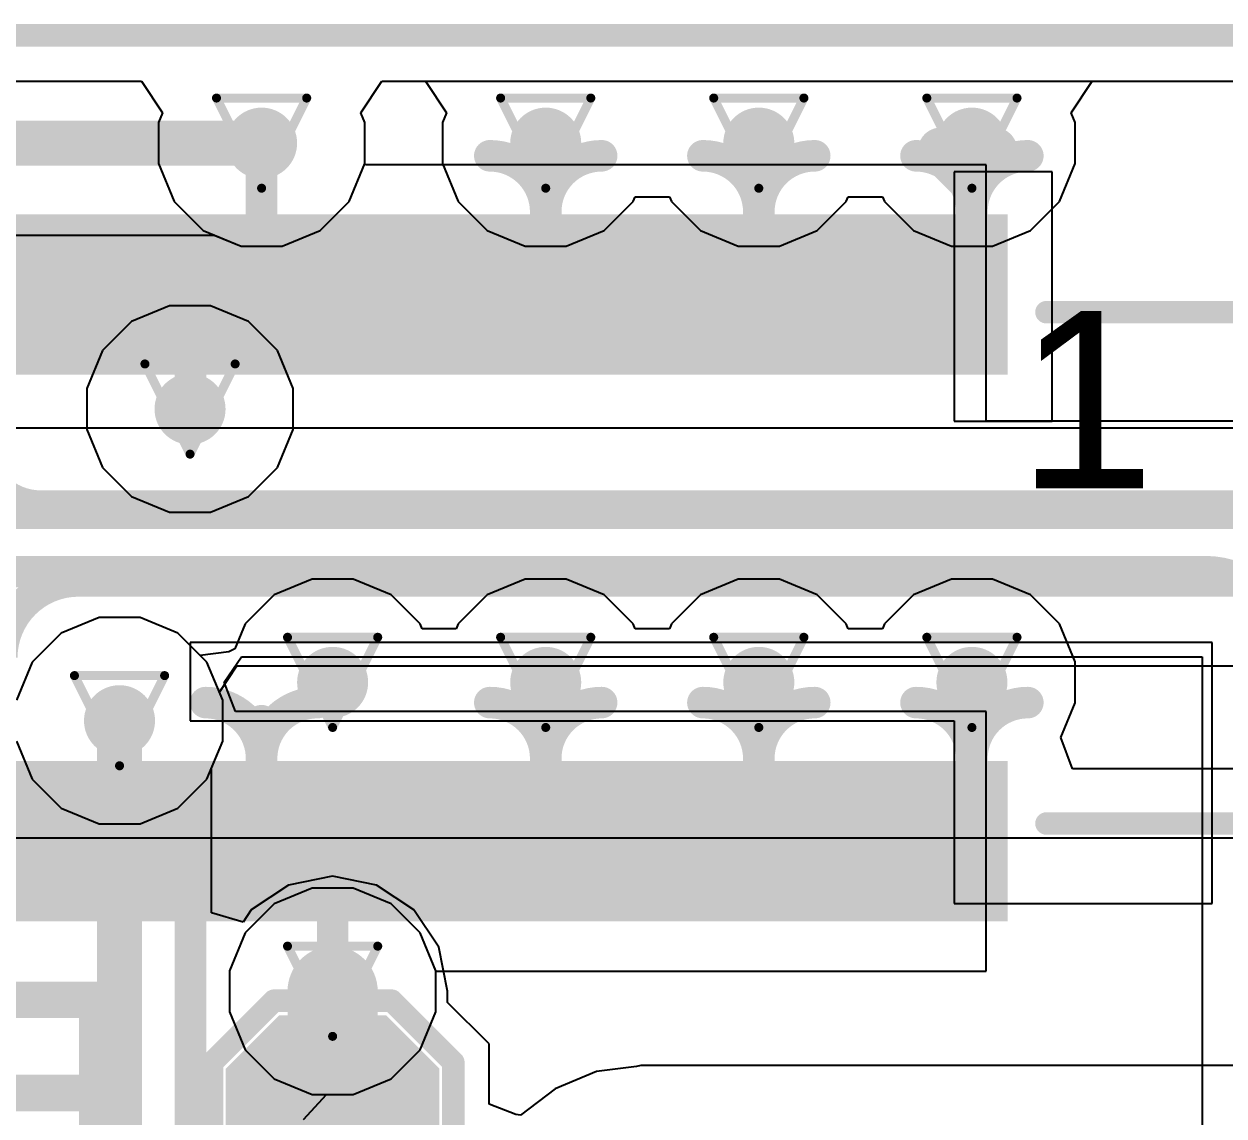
# Model space of a CAD drawing. Header units: inches. Extents: x -5 to 234, y -4 to 104.
# Drawn here: x 65.96 to 72.72, y 30.41 to 36.56 of the extents above; entities that cross this region are included whole.
import ezdxf

# ---------------------------------------------------------------- set-up
doc = ezdxf.new("R2010")
doc.units = ezdxf.units.IN
for name, color, linetype in [('Board Outline', 216, 'Continuous'), ('Bottom Layer', 5, 'Continuous'), ('Bottom Overlay', 54, 'Continuous'), ('Bottom Paste', 16, 'Continuous'), ('Bottom Solder', 6, 'Continuous'), ('Drill Drawing', 1, 'Continuous'), ('GND', 16, 'Continuous'), ('POWER', 76, 'Continuous'), ('Top Layer', 1, 'Continuous'), ('Top Overlay', 2, 'Continuous'), ('Top Solder', 216, 'Continuous'), ('Via Holes', 16, 'Continuous')]:
    doc.layers.add(name, color=color, linetype=linetype)
doc.styles.add('Arial', font='', dxfattribs={"height": 0.2})
doc.styles.add('Arial Black_Bold', font='', dxfattribs={"height": 0.2})
doc.styles.get('Arial').set_extended_font_data('Arial')
doc.styles.get('Arial Black_Bold').set_extended_font_data('Arial Black', bold=True)

# ---------------------------------------------------------------- blocks, each defined once
blk = doc.blocks.new('DF40C_100DS_0_4V_51__8')
at = {"layer": 'Top Layer'}
for points in [[(-5.299997019999999, 0.35000057), (-5.099997419999999, 0.35000057), (-5.099997419999999, -0.35000057), (-5.299997019999999, -0.35000057)], [(-4.90000036, 0.35000057), (-4.700000759999999, 0.35000057), (-4.700000759999999, -0.35000057), (-4.90000036, -0.35000057)], [(-4.50000116, 0.35000057), (-4.30000156, 0.35000057), (-4.30000156, -0.35000057), (-4.50000116, -0.35000057)], [(-4.099999420000001, 0.35000057), (-3.89999982, 0.35000057), (-3.89999982, -0.35000057), (-4.099999420000001, -0.35000057)], [(-3.70000022, 0.35000057), (-3.50000062, 0.35000057), (-3.50000062, -0.35000057), (-3.70000022, -0.35000057)], [(-3.300001019999999, 0.35000057), (-3.10000142, 0.35000057), (-3.10000142, -0.35000057), (-3.300001019999999, -0.35000057)], [(-2.89999928, 0.35000057), (-2.69999968, 0.35000057), (-2.69999968, -0.35000057), (-2.89999928, -0.35000057)], [(-2.50000008, 0.35000057), (-2.30000048, 0.35000057), (-2.30000048, -0.35000057), (-2.50000008, -0.35000057)], [(-2.10000342, 0.35000057), (-1.90000382, 0.35000057), (-1.90000382, -0.35000057), (-2.10000342, -0.35000057)], [(-1.69999914, 0.35000057), (-1.49999954, 0.35000057), (-1.49999954, -0.35000057), (-1.69999914, -0.35000057)], [(-1.2999974, 0.35000057), (-1.0999978, 0.35000057), (-1.0999978, -0.35000057), (-1.2999974, -0.35000057)], [(-0.90000074, 0.35000057), (-0.7000011399999999, 0.35000057), (-0.7000011399999999, -0.35000057), (-0.90000074, -0.35000057)], [(-0.50000154, 0.35000057), (-0.30000194, 0.35000057), (-0.30000194, -0.35000057), (-0.50000154, -0.35000057)], [(-0.0999998, 0.35000057), (0.0999998, 0.35000057), (0.0999998, -0.35000057), (-0.0999998, -0.35000057)], [(-5.300002099999999, -2.72999581), (-5.1000025, -2.72999581), (-5.1000025, -3.42999695), (-5.300002099999999, -3.42999695)], [(-4.89999782, -2.72999835), (-4.699998219999999, -2.72999835), (-4.699998219999999, -3.42999949), (-4.89999782, -3.42999949)], [(-4.50000116, -2.72999835), (-4.30000156, -2.72999835), (-4.30000156, -3.42999949), (-4.50000116, -3.42999949)], [(-4.09999688, -2.72999581), (-3.89999728, -2.72999581), (-3.89999728, -3.42999695), (-4.09999688, -3.42999695)], [(-3.70000022, -2.72999835), (-3.50000062, -2.72999835), (-3.50000062, -3.42999949), (-3.70000022, -3.42999949)], [(-3.30000356, -2.72999835), (-3.10000396, -2.72999835), (-3.10000396, -3.42999949), (-3.30000356, -3.42999949)], [(-2.90000182, -2.72999835), (-2.70000222, -2.72999835), (-2.70000222, -3.42999949), (-2.90000182, -3.42999949)], [(-2.50000008, -2.72999835), (-2.30000048, -2.72999835), (-2.30000048, -3.42999949), (-2.50000008, -3.42999949)], [(-2.10000088, -2.72999835), (-1.90000128, -2.72999835), (-1.90000128, -3.42999949), (-2.10000088, -3.42999949)], [(-1.70000422, -2.72999581), (-1.50000462, -2.72999581), (-1.50000462, -3.42999695), (-1.70000422, -3.42999695)], [(-1.29999994, -2.72999835), (-1.10000034, -2.72999835), (-1.10000034, -3.42999949), (-1.29999994, -3.42999949)], [(-0.9000032799999999, -2.72999835), (-0.7000036799999999, -2.72999835), (-0.7000036799999999, -3.42999949), (-0.9000032799999999, -3.42999949)], [(-0.499999, -2.72999581), (-0.2999994, -2.72999581), (-0.2999994, -3.42999695), (-0.499999, -3.42999695)], [(-0.10000234, -2.72999835), (0.09999726, -2.72999835), (0.09999726, -3.42999949), (-0.10000234, -3.42999949)]]:
    blk.add_hatch(color=1, dxfattribs=at).paths.add_polyline_path(points)
at = {"layer": 'Top Solder'}
for points in [[(-5.40159702, 0.45160057), (-4.99839742, 0.45160057), (-4.99839742, -0.45160057), (-5.40159702, -0.45160057)], [(-5.001600359999999, 0.45160057), (-4.59840076, 0.45160057), (-4.59840076, -0.45160057), (-5.001600359999999, -0.45160057)], [(-4.60160116, 0.45160057), (-4.19840156, 0.45160057), (-4.19840156, -0.45160057), (-4.60160116, -0.45160057)], [(-4.201599419999999, 0.45160057), (-3.798399819999999, 0.45160057), (-3.798399819999999, -0.45160057), (-4.201599419999999, -0.45160057)], [(-3.80160022, 0.45160057), (-3.39840062, 0.45160057), (-3.39840062, -0.45160057), (-3.80160022, -0.45160057)], [(-3.40160102, 0.45160057), (-2.99840142, 0.45160057), (-2.99840142, -0.45160057), (-3.40160102, -0.45160057)], [(-3.00159928, 0.45160057), (-2.59839968, 0.45160057), (-2.59839968, -0.45160057), (-3.00159928, -0.45160057)], [(-2.60160008, 0.45160057), (-2.19840048, 0.45160057), (-2.19840048, -0.45160057), (-2.60160008, -0.45160057)], [(-2.20160342, 0.45160057), (-1.79840382, 0.45160057), (-1.79840382, -0.45160057), (-2.20160342, -0.45160057)], [(-1.80159914, 0.45160057), (-1.39839954, 0.45160057), (-1.39839954, -0.45160057), (-1.80159914, -0.45160057)], [(-1.4015974, 0.45160057), (-0.9983978, 0.45160057), (-0.9983978, -0.45160057), (-1.4015974, -0.45160057)], [(-1.00160074, 0.45160057), (-0.59840114, 0.45160057), (-0.59840114, -0.45160057), (-1.00160074, -0.45160057)], [(-0.60160154, 0.45160057), (-0.19840194, 0.45160057), (-0.19840194, -0.45160057), (-0.60160154, -0.45160057)], [(-0.2015998, 0.45160057), (0.2015998, 0.45160057), (0.2015998, -0.45160057), (-0.2015998, -0.45160057)], [(-5.4016021, -2.62839581), (-4.9984025, -2.62839581), (-4.9984025, -3.53159695), (-5.4016021, -3.53159695)], [(-5.00159782, -2.62839835), (-4.598398219999999, -2.62839835), (-4.598398219999999, -3.53159949), (-5.00159782, -3.53159949)], [(-4.60160116, -2.62839835), (-4.19840156, -2.62839835), (-4.19840156, -3.53159949), (-4.60160116, -3.53159949)], [(-4.201596879999999, -2.62839581), (-3.79839728, -2.62839581), (-3.79839728, -3.53159695), (-4.201596879999999, -3.53159695)], [(-3.80160022, -2.62839835), (-3.39840062, -2.62839835), (-3.39840062, -3.53159949), (-3.80160022, -3.53159949)], [(-3.40160356, -2.62839835), (-2.99840396, -2.62839835), (-2.99840396, -3.53159949), (-3.40160356, -3.53159949)], [(-3.00160182, -2.62839835), (-2.59840222, -2.62839835), (-2.59840222, -3.53159949), (-3.00160182, -3.53159949)], [(-2.60160008, -2.62839835), (-2.19840048, -2.62839835), (-2.19840048, -3.53159949), (-2.60160008, -3.53159949)], [(-2.20160088, -2.62839835), (-1.79840128, -2.62839835), (-1.79840128, -3.53159949), (-2.20160088, -3.53159949)], [(-1.80160422, -2.62839581), (-1.39840462, -2.62839581), (-1.39840462, -3.53159695), (-1.80160422, -3.53159695)], [(-1.40159994, -2.62839835), (-0.9984003399999999, -2.62839835), (-0.9984003399999999, -3.53159949), (-1.40159994, -3.53159949)], [(-1.00160328, -2.62839835), (-0.59840368, -2.62839835), (-0.59840368, -3.53159949), (-1.00160328, -3.53159949)], [(-0.601599, -2.62839581), (-0.1983994, -2.62839581), (-0.1983994, -3.53159695), (-0.601599, -3.53159695)], [(-0.20160234, -2.62839835), (0.20159726, -2.62839835), (0.20159726, -3.53159949), (-0.20160234, -3.53159949)]]:
    blk.add_hatch(color=216, dxfattribs=at).paths.add_polyline_path(points)
at = {"layer": 'Top Overlay'}
for points, const_width in [([(-0.1761998, 0.8128), (-0.02380234, 0.6604)], 0.254), ([(-0.1761998, 0.8128), (0.12860274, 0.8127974599999999)], 0.254), ([(-0.02380234, 0.6604), (0.12860274, 0.8127974599999999)], 0.254), ([(0.4199966199999999, -0.0999998), (1.50000208, -0.09999726)], 0.127), ([(0.4199991599999999, -2.97999912), (1.49999954, -2.97999912)], 0.127)]:
    blk.add_lwpolyline(points, dxfattribs=dict(at, const_width=const_width))
for points, const_width in [([(-0.2396998, 0.8128, 1), (-0.1126998, 0.8128, 1)], 0.127), ([(-0.2396998, 0.8128, 1), (-0.1126998, 0.8128, 1)], 0.127), ([(0.06510274, 0.8127974599999999, 1), (0.19210274, 0.8127974599999999, 1)], 0.127), ([(0.06510274, 0.8127974599999999, 1), (0.19210274, 0.8127974599999999, 1)], 0.127), ([(-0.08730234, 0.6604, 1), (0.03969766, 0.6604, 1)], 0.127), ([(-0.08730234, 0.6604, 1), (0.03969766, 0.6604, 1)], 0.127), ([(0.38824662, -0.0999998, 1), (0.45174662, -0.0999998, 1)], 0.0635), ([(0.38824916, -2.97999912, 1), (0.45174916, -2.97999912, 1)], 0.0635)]:
    blk.add_lwpolyline(points, format="xyb", close=True, dxfattribs=dict(at, const_width=const_width))
at = {"layer": 'Top Overlay', "style": 'Arial'}
blk.add_text('1', height=1.00000054, rotation=360, dxfattribs=at).set_placement((0.254, -1.09219746))
blk = doc.blocks.new('T____________0_5___B_73')
at = {"layer": 'Bottom Layer'}
blk.add_hatch(color=5, dxfattribs=at).paths.add_polyline_path([(0.250000135, 0.5000002699999999), (-0.250000135, 0.5000002699999999), (-0.5000002699999999, 0.250000135), (-0.5000002699999999, -0.250000135), (-0.250000135, -0.5000002699999999), (0.250000135, -0.5000002699999999), (0.5000002699999999, -0.250000135), (0.5000002699999999, 0.250000135)])
at = {"layer": 'Bottom Paste'}
blk.add_hatch(color=16, dxfattribs=at).paths.add_polyline_path([(0.250000135, 0.5000002699999999), (-0.250000135, 0.5000002699999999), (-0.5000002699999999, 0.250000135), (-0.5000002699999999, -0.250000135), (-0.250000135, -0.5000002699999999), (0.250000135, -0.5000002699999999), (0.5000002699999999, -0.250000135), (0.5000002699999999, 0.250000135)])
at = {"layer": 'Bottom Solder'}
blk.add_hatch(color=6, dxfattribs=at).paths.add_polyline_path([(0.300800135, 0.6016002699999999), (-0.300800135, 0.6016002699999999), (-0.6016002699999999, 0.300800135), (-0.6016002699999999, -0.300800135), (-0.300800135, -0.6016002699999999), (0.300800135, -0.6016002699999999), (0.6016002699999999, -0.300800135), (0.6016002699999999, 0.300800135)])
at = {"layer": 'Bottom Overlay', "const_width": 0.127}
for points in [[(-0.33739328, 0.6786067199999999), (-0.6818579199999999, 0.33414208)], [(-0.33739328, 0.6786067199999999), (0.3348736, 0.6786067199999999)], [(0.3348736, 0.6786067199999999), (0.6836460799999999, 0.32983424)], [(-0.6818579199999999, 0.33414208), (-0.6818579199999999, -0.33316672)], [(0.6836460799999999, 0.32983424), (0.6836460799999999, -0.33235392)], [(-0.6818579199999999, -0.33316672), (-0.33552384, -0.6795008)], [(0.6836460799999999, -0.33235392), (0.3364991999999999, -0.6795008)], [(-0.33552384, -0.6795008), (0.3364991999999999, -0.6795008)]]:
    blk.add_lwpolyline(points, dxfattribs=at)
at = {"layer": 'Bottom Overlay', "const_width": 0.0635}
for points in [[(-0.36914328, 0.6786067199999999, 1), (-0.30564328, 0.6786067199999999, 1)], [(-0.36914328, 0.6786067199999999, 1), (-0.30564328, 0.6786067199999999, 1)], [(0.3031236, 0.6786067199999999, 1), (0.3666236, 0.6786067199999999, 1)], [(0.3031236, 0.6786067199999999, 1), (0.3666236, 0.6786067199999999, 1)], [(-0.71360792, 0.33414208, 1), (-0.65010792, 0.33414208, 1)], [(-0.71360792, 0.33414208, 1), (-0.65010792, 0.33414208, 1)], [(0.65189608, 0.32983424, 1), (0.71539608, 0.32983424, 1)], [(0.65189608, 0.32983424, 1), (0.71539608, 0.32983424, 1)], [(-0.71360792, -0.33316672, 1), (-0.65010792, -0.33316672, 1)], [(-0.71360792, -0.33316672, 1), (-0.65010792, -0.33316672, 1)], [(0.65189608, -0.33235392, 1), (0.71539608, -0.33235392, 1)], [(0.65189608, -0.33235392, 1), (0.71539608, -0.33235392, 1)], [(-0.36727384, -0.6795008, 1), (-0.30377384, -0.6795008, 1)], [(-0.36727384, -0.6795008, 1), (-0.30377384, -0.6795008, 1)], [(0.3047492, -0.6795008, 1), (0.3682492, -0.6795008, 1)], [(0.3047492, -0.6795008, 1), (0.3682492, -0.6795008, 1)]]:
    blk.add_lwpolyline(points, format="xyb", close=True, dxfattribs=at)

msp = doc.modelspace()

# ---------------------------------------------------------------- hatches: boundary and pattern name
at = {"layer": 'Bottom Layer'}
h = msp.add_hatch(color=5, dxfattribs=at)
edge = h.paths.add_edge_path()
edge.add_arc((67.2999162, 35.89237677999999), 0.1999996, 0, 360)
h = msp.add_hatch(color=5, dxfattribs=at)
edge = h.paths.add_edge_path()
edge.add_arc((68.89991554, 35.89237677999999), 0.1999996, 0, 360)
h = msp.add_hatch(color=5, dxfattribs=at)
edge = h.paths.add_edge_path()
edge.add_arc((70.09991821999999, 35.89237677999999), 0.1999996, 0, 360)
h = msp.add_hatch(color=5, dxfattribs=at)
edge = h.paths.add_edge_path()
edge.add_arc((71.29991582, 35.89237677999999), 0.1999996, 0, 360)
h = msp.add_hatch(color=5, dxfattribs=at)
edge = h.paths.add_edge_path()
edge.add_arc((66.89702648, 34.39448798), 0.1999996, 0, 360)
h = msp.add_hatch(color=5, dxfattribs=at)
edge = h.paths.add_edge_path()
edge.add_arc((67.6999154, 32.8549), 0.1999996, 0, 360)
h = msp.add_hatch(color=5, dxfattribs=at)
edge = h.paths.add_edge_path()
edge.add_arc((68.899913, 32.8549), 0.1999996, 0, 360)
h = msp.add_hatch(color=5, dxfattribs=at)
edge = h.paths.add_edge_path()
edge.add_arc((70.09991314, 32.8549), 0.1999996, 0, 360)
h = msp.add_hatch(color=5, dxfattribs=at)
edge = h.paths.add_edge_path()
edge.add_arc((71.29991073999999, 32.8549), 0.1999996, 0, 360)
h = msp.add_hatch(color=5, dxfattribs=at)
edge = h.paths.add_edge_path()
edge.add_arc((66.49991526, 32.639), 0.1999996, 0, 360)
h = msp.add_hatch(color=5, dxfattribs=at)
edge = h.paths.add_edge_path()
edge.add_arc((67.6999154, 31.115), 0.1999996, 0, 360)
at = {"layer": 'GND'}
h = msp.add_hatch(color=16, dxfattribs=at)
edge = h.paths.add_edge_path()
edge.add_arc((67.2999162, 35.89237677999999), 0.1999996, 0, 360)
h = msp.add_hatch(color=16, dxfattribs=at)
edge = h.paths.add_edge_path()
edge.add_arc((68.89991554, 35.89237677999999), 0.1999996, 0, 360)
h = msp.add_hatch(color=16, dxfattribs=at)
edge = h.paths.add_edge_path()
edge.add_arc((70.09991821999999, 35.89237677999999), 0.1999996, 0, 360)
h = msp.add_hatch(color=16, dxfattribs=at)
edge = h.paths.add_edge_path()
edge.add_arc((71.29991582, 35.89237677999999), 0.1999996, 0, 360)
h = msp.add_hatch(color=16, dxfattribs=at)
edge = h.paths.add_edge_path()
edge.add_arc((66.89702648, 34.39448798), 0.1999996, 0, 360)
h = msp.add_hatch(color=16, dxfattribs=at)
edge = h.paths.add_edge_path()
edge.add_arc((67.6999154, 32.8549), 0.1999996, 0, 360)
h = msp.add_hatch(color=16, dxfattribs=at)
edge = h.paths.add_edge_path()
edge.add_arc((68.899913, 32.8549), 0.1999996, 0, 360)
h = msp.add_hatch(color=16, dxfattribs=at)
edge = h.paths.add_edge_path()
edge.add_arc((70.09991314, 32.8549), 0.1999996, 0, 360)
h = msp.add_hatch(color=16, dxfattribs=at)
edge = h.paths.add_edge_path()
edge.add_arc((71.29991073999999, 32.8549), 0.1999996, 0, 360)
h = msp.add_hatch(color=16, dxfattribs=at)
edge = h.paths.add_edge_path()
edge.add_arc((66.49991526, 32.639), 0.1999996, 0, 360)
h = msp.add_hatch(color=16, dxfattribs=at)
edge = h.paths.add_edge_path()
edge.add_arc((67.6999154, 31.115), 0.1999996, 0, 360)
at = {"layer": 'POWER'}
h = msp.add_hatch(color=76, dxfattribs=at)
edge = h.paths.add_edge_path()
edge.add_arc((67.2999162, 35.89237677999999), 0.1999996, 0, 360)
h = msp.add_hatch(color=76, dxfattribs=at)
edge = h.paths.add_edge_path()
edge.add_arc((68.89991554, 35.89237677999999), 0.1999996, 0, 360)
h = msp.add_hatch(color=76, dxfattribs=at)
edge = h.paths.add_edge_path()
edge.add_arc((70.09991821999999, 35.89237677999999), 0.1999996, 0, 360)
h = msp.add_hatch(color=76, dxfattribs=at)
edge = h.paths.add_edge_path()
edge.add_arc((71.29991582, 35.89237677999999), 0.1999996, 0, 360)
h = msp.add_hatch(color=76, dxfattribs=at)
edge = h.paths.add_edge_path()
edge.add_arc((66.89702648, 34.39448798), 0.1999996, 0, 360)
h = msp.add_hatch(color=76, dxfattribs=at)
edge = h.paths.add_edge_path()
edge.add_arc((67.6999154, 32.8549), 0.1999996, 0, 360)
h = msp.add_hatch(color=76, dxfattribs=at)
edge = h.paths.add_edge_path()
edge.add_arc((68.899913, 32.8549), 0.1999996, 0, 360)
h = msp.add_hatch(color=76, dxfattribs=at)
edge = h.paths.add_edge_path()
edge.add_arc((70.09991314, 32.8549), 0.1999996, 0, 360)
h = msp.add_hatch(color=76, dxfattribs=at)
edge = h.paths.add_edge_path()
edge.add_arc((71.29991073999999, 32.8549), 0.1999996, 0, 360)
h = msp.add_hatch(color=76, dxfattribs=at)
edge = h.paths.add_edge_path()
edge.add_arc((66.49991526, 32.639), 0.1999996, 0, 360)
h = msp.add_hatch(color=76, dxfattribs=at)
edge = h.paths.add_edge_path()
edge.add_arc((67.6999154, 31.115), 0.1999996, 0, 360)
at = {"layer": 'Top Layer'}
h = msp.add_hatch(color=1, dxfattribs=at)
edge = h.paths.add_edge_path()
edge.add_arc((67.2999162, 35.89237677999999), 0.1999996, 0, 360)
h = msp.add_hatch(color=1, dxfattribs=at)
edge = h.paths.add_edge_path()
edge.add_arc((68.89991554, 35.89237677999999), 0.1999996, 0, 360)
h = msp.add_hatch(color=1, dxfattribs=at)
edge = h.paths.add_edge_path()
edge.add_arc((70.09991821999999, 35.89237677999999), 0.1999996, 0, 360)
h = msp.add_hatch(color=1, dxfattribs=at)
edge = h.paths.add_edge_path()
edge.add_arc((71.29991582, 35.89237677999999), 0.1999996, 0, 360)
h = msp.add_hatch(color=1, dxfattribs=at)
edge = h.paths.add_edge_path()
edge.add_arc((66.89702648, 34.39448798), 0.1999996, 0, 360)
h = msp.add_hatch(color=1, dxfattribs=at)
edge = h.paths.add_edge_path()
edge.add_arc((67.6999154, 32.8549), 0.1999996, 0, 360)
h = msp.add_hatch(color=1, dxfattribs=at)
edge = h.paths.add_edge_path()
edge.add_arc((68.899913, 32.8549), 0.1999996, 0, 360)
h = msp.add_hatch(color=1, dxfattribs=at)
edge = h.paths.add_edge_path()
edge.add_arc((70.09991314, 32.8549), 0.1999996, 0, 360)
h = msp.add_hatch(color=1, dxfattribs=at)
edge = h.paths.add_edge_path()
edge.add_arc((71.29991073999999, 32.8549), 0.1999996, 0, 360)
h = msp.add_hatch(color=1, dxfattribs=at)
edge = h.paths.add_edge_path()
edge.add_arc((66.49991526, 32.639), 0.1999996, 0, 360)
h = msp.add_hatch(color=1, dxfattribs=at)
edge = h.paths.add_edge_path()
edge.add_arc((67.6999154, 31.115), 0.1999996, 0, 360)
at = {"layer": 'Via Holes'}
h = msp.add_hatch(color=7, dxfattribs=at)
edge = h.paths.add_edge_path()
edge.add_arc((67.2999162, 35.89237677999999), 0.0999998, 0, 360)
h = msp.add_hatch(color=7, dxfattribs=at)
edge = h.paths.add_edge_path()
edge.add_arc((68.89991554, 35.89237677999999), 0.0999998, 0, 360)
h = msp.add_hatch(color=7, dxfattribs=at)
edge = h.paths.add_edge_path()
edge.add_arc((70.09991821999999, 35.89237677999999), 0.0999998, 0, 360)
h = msp.add_hatch(color=7, dxfattribs=at)
edge = h.paths.add_edge_path()
edge.add_arc((71.29991582, 35.89237677999999), 0.0999998, 0, 360)
h = msp.add_hatch(color=7, dxfattribs=at)
edge = h.paths.add_edge_path()
edge.add_arc((66.89702648, 34.39448798), 0.0999998, 0, 360)
h = msp.add_hatch(color=7, dxfattribs=at)
edge = h.paths.add_edge_path()
edge.add_arc((67.6999154, 32.8549), 0.0999998, 0, 360)
h = msp.add_hatch(color=7, dxfattribs=at)
edge = h.paths.add_edge_path()
edge.add_arc((68.899913, 32.8549), 0.0999998, 0, 360)
h = msp.add_hatch(color=7, dxfattribs=at)
edge = h.paths.add_edge_path()
edge.add_arc((70.09991314, 32.8549), 0.0999998, 0, 360)
h = msp.add_hatch(color=7, dxfattribs=at)
edge = h.paths.add_edge_path()
edge.add_arc((71.29991073999999, 32.8549), 0.0999998, 0, 360)
h = msp.add_hatch(color=7, dxfattribs=at)
edge = h.paths.add_edge_path()
edge.add_arc((66.49991526, 32.639), 0.0999998, 0, 360)
h = msp.add_hatch(color=7, dxfattribs=at)
edge = h.paths.add_edge_path()
edge.add_arc((67.6999154, 31.115), 0.0999998, 0, 360)

# ---------------------------------------------------------------- linework, layer by layer
at = {"layer": 'Board Outline', "const_width": 0.127}
msp.add_lwpolyline([(-0.4520183999999999, 36.49995494), (88.4519821, 36.49995494)], dxfattribs=at)
at = {"layer": 'Bottom Layer'}
for p, q in [((67.85803293999999, 36.06318923999999), (67.97683382, 36.24099178)), ((67.97683382, 36.24099178), (86.25563902, 36.24099178)), ((67.8809158, 36.00794424), (67.85803293999999, 36.06318923999999)), ((67.8809158, 35.77680932), (67.8809158, 36.00794424)), ((67.79246284, 35.56326644), (67.8809158, 35.77680932)), ((67.62902654, 35.39983014), (67.79246284, 35.56326644)), ((64.12696344, 35.37442506), (67.03213923999999, 35.37442506)), ((67.03213923999999, 35.37442506), (67.18434874, 35.31137718)), ((67.41548366, 35.31137718), (67.62902654, 35.39983014)), ((67.18434874, 35.31137718), (67.41548366, 35.31137718)), ((72.97769504, 34.28648464), (65.8368, 34.28648464)), ((67.06231952, 32.79945942), (67.16110266, 32.94729503999999)), ((67.16110266, 32.94729503999999), (72.91962048, 32.94729503999999)), ((67.08091486000001, 32.75456746), (67.06231952, 32.79945942)), ((67.08091486000001, 32.52343253999999), (67.08091486000001, 32.75456746)), ((67.01786698, 32.37122304), (67.08091486000001, 32.52343253999999)), ((67.01786698, 31.55724448), (67.01786698, 32.37122304)), ((67.6999154, 31.76244092), (67.4521511, 31.7131573)), ((67.9476797, 31.7131573), (67.6999154, 31.76244092)), ((67.4521511, 31.7131573), (67.2421058, 31.5728096)), ((68.157725, 31.5728096), (67.9476797, 31.7131573)), ((67.2421058, 31.5728096), (67.19566698, 31.50331012)), ((68.29807269999999, 31.3627643), (68.157725, 31.5728096)), ((67.19566698, 31.50331012), (67.01786698, 31.55724448)), ((68.34735632, 31.115), (68.29807269999999, 31.3627643)), ((68.34735632, 31.05245758), (68.34735632, 31.115)), ((68.5809144, 30.8188995), (68.34735632, 31.05245758)), ((68.5809144, 30.47987554), (68.5809144, 30.8188995)), ((69.41125056, 30.6919249), (69.18625736, 30.66230596)), ((69.43632544, 30.69691345999999), (69.41125056, 30.6919249)), ((73.10480426, 30.69691345999999), (69.43632544, 30.69691345999999)), ((69.18625736, 30.66230596), (68.95323014, 30.56578088)), ((68.95323014, 30.56578088), (68.7587144, 30.41652286)), ((68.73244317999999, 30.4203608), (68.5809144, 30.47987554)), ((68.7587144, 30.41652286), (68.73244317999999, 30.4203608))]:
    msp.add_line(p, q, dxfattribs=at)
for points, const_width in [([(64.12696344, 35.89237677999999), (67.2999162, 35.89237677999999)], 0.254), ([(65.8368, 33.80737968), (73.08730111999999, 33.80737968)], 0.1778), ([(66.26859999999999, 33.4264), (73.07639689999999, 33.4264)], 0.1778), ([(66.49991526, 25.35951494), (66.49991526, 32.639)], 0.254), ([(67.6999154, 30.3784), (67.6999154, 31.115)], 0.508)]:
    msp.add_lwpolyline(points, dxfattribs=dict(at, const_width=const_width))
for points, const_width in [([(67.2364162, 35.89237677999999, 1), (67.36341619999999, 35.89237677999999, 1)], 0.127), ([(66.22415, 33.4264, 1), (66.31304999999999, 33.4264, 1)], 0.0889), ([(66.22415, 33.4264, 1), (66.31304999999999, 33.4264, 1)], 0.0889), ([(66.43641525999999, 32.639, 1), (66.56341526, 32.639, 1)], 0.127), ([(67.5729154, 31.115, 1), (67.8269154, 31.115, 1)], 0.254), ([(67.5729154, 30.3784, 1), (67.8269154, 30.3784, 1)], 0.254)]:
    msp.add_lwpolyline(points, format="xyb", close=True, dxfattribs=dict(at, const_width=const_width))
at = {"layer": 'Bottom Layer', "const_width": 0.1778}
msp.add_lwpolyline([(65.8368, 32.9946, -0.4142135623730951), (66.26859999999999, 33.4264)], format="xyb", dxfattribs=at)
at = {"layer": 'Drill Drawing', "const_width": 0.0508}
for points in [[(67.0459162, 36.14637678), (67.5539162, 36.14637678)], [(67.0459162, 36.14637678), (67.2999162, 35.63837678)], [(67.2999162, 35.63837678), (67.5539162, 36.14637678)], [(68.64591553999999, 36.14637678), (69.15391554, 36.14637678)], [(68.64591553999999, 36.14637678), (68.89991554, 35.63837678)], [(68.89991554, 35.63837678), (69.15391554, 36.14637678)], [(69.84591822, 36.14637678), (70.35391822, 36.14637678)], [(69.84591822, 36.14637678), (70.09991821999999, 35.63837678)], [(70.09991821999999, 35.63837678), (70.35391822, 36.14637678)], [(71.04591582, 36.14637678), (71.55391582, 36.14637678)], [(71.04591582, 36.14637678), (71.29991582, 35.63837678)], [(71.29991582, 35.63837678), (71.55391582, 36.14637678)], [(66.64302648, 34.64848798), (67.15102648, 34.64848798)], [(66.64302648, 34.64848798), (66.89702648, 34.14048798)], [(66.89702648, 34.14048798), (67.15102648, 34.64848798)], [(67.44591539999999, 33.1089), (67.9539154, 33.1089)], [(67.44591539999999, 33.1089), (67.6999154, 32.6009)], [(67.6999154, 32.6009), (67.9539154, 33.1089)], [(68.645913, 33.1089), (69.153913, 33.1089)], [(68.645913, 33.1089), (68.899913, 32.6009)], [(68.899913, 32.6009), (69.153913, 33.1089)], [(69.84591314, 33.1089), (70.35391314, 33.1089)], [(69.84591314, 33.1089), (70.09991314, 32.6009)], [(70.09991314, 32.6009), (70.35391314, 33.1089)], [(71.04591074, 33.1089), (71.55391073999999, 33.1089)], [(71.04591074, 33.1089), (71.29991073999999, 32.6009)], [(71.29991073999999, 32.6009), (71.55391073999999, 33.1089)], [(66.24591526, 32.89299999999999), (66.75391526, 32.89299999999999)], [(66.24591526, 32.89299999999999), (66.49991526, 32.385)], [(66.49991526, 32.385), (66.75391526, 32.89299999999999)], [(67.44591539999999, 31.369), (67.9539154, 31.369)], [(67.44591539999999, 31.369), (67.6999154, 30.861)], [(67.6999154, 30.861), (67.9539154, 31.369)]]:
    msp.add_lwpolyline(points, dxfattribs=at)
at = {"layer": 'Drill Drawing', "const_width": 0.0254}
for points in [[(67.0332162, 36.14637678, 1), (67.05861619999999, 36.14637678, 1)], [(67.0332162, 36.14637678, 1), (67.05861619999999, 36.14637678, 1)], [(67.5412162, 36.14637678, 1), (67.5666162, 36.14637678, 1)], [(67.5412162, 36.14637678, 1), (67.5666162, 36.14637678, 1)], [(68.63321554, 36.14637678, 1), (68.65861554, 36.14637678, 1)], [(68.63321554, 36.14637678, 1), (68.65861554, 36.14637678, 1)], [(69.14121554, 36.14637678, 1), (69.16661554, 36.14637678, 1)], [(69.14121554, 36.14637678, 1), (69.16661554, 36.14637678, 1)], [(69.83321821999999, 36.14637678, 1), (69.85861822, 36.14637678, 1)], [(69.83321821999999, 36.14637678, 1), (69.85861822, 36.14637678, 1)], [(70.34121822, 36.14637678, 1), (70.36661821999999, 36.14637678, 1)], [(70.34121822, 36.14637678, 1), (70.36661821999999, 36.14637678, 1)], [(71.03321582, 36.14637678, 1), (71.05861582, 36.14637678, 1)], [(71.03321582, 36.14637678, 1), (71.05861582, 36.14637678, 1)], [(71.54121581999999, 36.14637678, 1), (71.56661582, 36.14637678, 1)], [(71.54121581999999, 36.14637678, 1), (71.56661582, 36.14637678, 1)], [(67.2872162, 35.63837678, 1), (67.3126162, 35.63837678, 1)], [(67.2872162, 35.63837678, 1), (67.3126162, 35.63837678, 1)], [(68.88721554, 35.63837678, 1), (68.91261553999999, 35.63837678, 1)], [(68.88721554, 35.63837678, 1), (68.91261553999999, 35.63837678, 1)], [(70.08721822, 35.63837678, 1), (70.11261822, 35.63837678, 1)], [(70.08721822, 35.63837678, 1), (70.11261822, 35.63837678, 1)], [(71.28721581999999, 35.63837678, 1), (71.31261582, 35.63837678, 1)], [(71.28721581999999, 35.63837678, 1), (71.31261582, 35.63837678, 1)], [(66.63032648, 34.64848798, 1), (66.65572648, 34.64848798, 1)], [(66.63032648, 34.64848798, 1), (66.65572648, 34.64848798, 1)], [(67.13832647999999, 34.64848798, 1), (67.16372648, 34.64848798, 1)], [(67.13832647999999, 34.64848798, 1), (67.16372648, 34.64848798, 1)], [(66.88432648, 34.14048798, 1), (66.90972647999999, 34.14048798, 1)], [(66.88432648, 34.14048798, 1), (66.90972647999999, 34.14048798, 1)], [(67.4332154, 33.1089, 1), (67.4586154, 33.1089, 1)], [(67.4332154, 33.1089, 1), (67.4586154, 33.1089, 1)], [(67.94121539999999, 33.1089, 1), (67.9666154, 33.1089, 1)], [(67.94121539999999, 33.1089, 1), (67.9666154, 33.1089, 1)], [(68.633213, 33.1089, 1), (68.65861299999999, 33.1089, 1)], [(68.633213, 33.1089, 1), (68.65861299999999, 33.1089, 1)], [(69.141213, 33.1089, 1), (69.166613, 33.1089, 1)], [(69.141213, 33.1089, 1), (69.166613, 33.1089, 1)], [(69.83321314, 33.1089, 1), (69.85861314, 33.1089, 1)], [(69.83321314, 33.1089, 1), (69.85861314, 33.1089, 1)], [(70.34121314, 33.1089, 1), (70.36661314, 33.1089, 1)], [(70.34121314, 33.1089, 1), (70.36661314, 33.1089, 1)], [(71.03321073999999, 33.1089, 1), (71.05861074, 33.1089, 1)], [(71.03321073999999, 33.1089, 1), (71.05861074, 33.1089, 1)], [(71.54121074, 33.1089, 1), (71.56661073999999, 33.1089, 1)], [(71.54121074, 33.1089, 1), (71.56661073999999, 33.1089, 1)], [(66.23321526, 32.89299999999999, 1), (66.25861526, 32.89299999999999, 1)], [(66.23321526, 32.89299999999999, 1), (66.25861526, 32.89299999999999, 1)], [(66.74121525999999, 32.89299999999999, 1), (66.76661526, 32.89299999999999, 1)], [(66.74121525999999, 32.89299999999999, 1), (66.76661526, 32.89299999999999, 1)], [(67.6872154, 32.6009, 1), (67.71261539999999, 32.6009, 1)], [(67.6872154, 32.6009, 1), (67.71261539999999, 32.6009, 1)], [(68.887213, 32.6009, 1), (68.912613, 32.6009, 1)], [(68.887213, 32.6009, 1), (68.912613, 32.6009, 1)], [(70.08721314, 32.6009, 1), (70.11261314, 32.6009, 1)], [(70.08721314, 32.6009, 1), (70.11261314, 32.6009, 1)], [(71.28721073999999, 32.6009, 1), (71.31261074, 32.6009, 1)], [(71.28721073999999, 32.6009, 1), (71.31261074, 32.6009, 1)], [(66.48721526, 32.385, 1), (66.51261526, 32.385, 1)], [(66.48721526, 32.385, 1), (66.51261526, 32.385, 1)], [(67.4332154, 31.369, 1), (67.4586154, 31.369, 1)], [(67.4332154, 31.369, 1), (67.4586154, 31.369, 1)], [(67.94121539999999, 31.369, 1), (67.9666154, 31.369, 1)], [(67.94121539999999, 31.369, 1), (67.9666154, 31.369, 1)], [(67.6872154, 30.861, 1), (67.71261539999999, 30.861, 1)], [(67.6872154, 30.861, 1), (67.71261539999999, 30.861, 1)]]:
    msp.add_lwpolyline(points, format="xyb", close=True, dxfattribs=at)
at = {"layer": 'GND'}
for p, q in [((61.97683311999999, 36.24099178), (66.62299858, 36.24099178)), ((66.62299858, 36.24099178), (66.74179946, 36.06318923999999)), ((67.85803293999999, 36.06318923999999), (67.97683382, 36.24099178)), ((67.97683382, 36.24099178), (86.25563902, 36.24099178)), ((66.74179946, 36.06318923999999), (66.7189166, 36.00794424)), ((67.8809158, 36.00794424), (67.85803293999999, 36.06318923999999)), ((66.7189166, 36.00794424), (66.7189166, 35.77680932)), ((67.8809158, 35.77680932), (67.8809158, 36.00794424)), ((66.7189166, 35.77680932), (66.80736956, 35.56326644)), ((67.79246284, 35.56326644), (67.8809158, 35.77680932)), ((66.80736956, 35.56326644), (66.97080586, 35.39983014)), ((67.62902654, 35.39983014), (67.79246284, 35.56326644)), ((66.97080586, 35.39983014), (67.18434874, 35.31137718)), ((67.41548366, 35.31137718), (67.62902654, 35.39983014)), ((67.18434874, 35.31137718), (67.41548366, 35.31137718)), ((66.3843478, 33.21999959999999), (66.17080492, 33.13154664)), ((66.61548272, 33.21999959999999), (66.3843478, 33.21999959999999)), ((66.8290256, 33.13154664), (66.61548272, 33.21999959999999)), ((66.17080492, 33.13154664), (66.00736862, 32.96811034)), ((66.9924619, 32.96811034), (66.8290256, 33.13154664)), ((66.00736862, 32.96811034), (65.91891566, 32.75456746)), ((67.08091486000001, 32.75456746), (66.9924619, 32.96811034)), ((67.08091486000001, 32.52343253999999), (67.08091486000001, 32.75456746)), ((65.91891566, 32.52343253999999), (66.00736862, 32.30988966)), ((66.9924619, 32.30988966), (67.08091486000001, 32.52343253999999)), ((66.00736862, 32.30988966), (66.17080492, 32.14645336)), ((66.8290256, 32.14645336), (66.9924619, 32.30988966)), ((66.17080492, 32.14645336), (66.3843478, 32.0580004)), ((66.61548272, 32.0580004), (66.8290256, 32.14645336)), ((66.3843478, 32.0580004), (66.61548272, 32.0580004)), ((67.58434794, 31.6959996), (67.37080506, 31.60754664)), ((67.81548286, 31.6959996), (67.58434794, 31.6959996)), ((68.02902574, 31.60754664), (67.81548286, 31.6959996)), ((67.37080506, 31.60754664), (67.20736876, 31.44411034)), ((68.19246204, 31.44411034), (68.02902574, 31.60754664)), ((67.20736876, 31.44411034), (67.1189158, 31.23056746)), ((68.280915, 31.23056746), (68.19246204, 31.44411034)), ((67.1189158, 31.23056746), (67.1189158, 30.99943254)), ((68.280915, 30.99943254), (68.280915, 31.23056746)), ((67.1189158, 30.99943254), (67.20736876, 30.78588966)), ((68.19246204, 30.78588966), (68.280915, 30.99943254)), ((67.20736876, 30.78588966), (67.37080506, 30.62245336)), ((68.02902574, 30.62245336), (68.19246204, 30.78588966)), ((67.37080506, 30.62245336), (67.58434794, 30.5340004)), ((67.81548286, 30.5340004), (68.02902574, 30.62245336)), ((67.58434794, 30.5340004), (67.81548286, 30.5340004))]:
    msp.add_line(p, q, dxfattribs=at)
at = {"layer": 'POWER'}
for p, q in [((63.57683246, 36.24099178), (66.62299858, 36.24099178)), ((66.62299858, 36.24099178), (66.74179946, 36.06318923999999)), ((67.85803293999999, 36.06318923999999), (67.97683382, 36.24099178)), ((67.97683382, 36.24099178), (68.22299792, 36.24099178)), ((68.22299792, 36.24099178), (68.34179879999999, 36.06318923999999)), ((71.85803256, 36.06318923999999), (71.97683344, 36.24099178)), ((71.97683344, 36.24099178), (86.25563902, 36.24099178)), ((66.74179946, 36.06318923999999), (66.7189166, 36.00794424)), ((67.8809158, 36.00794424), (67.85803293999999, 36.06318923999999)), ((68.34179879999999, 36.06318923999999), (68.31891594, 36.00794424)), ((71.88091542, 36.00794424), (71.85803256, 36.06318923999999)), ((66.7189166, 36.00794424), (66.7189166, 35.77680932)), ((67.8809158, 35.77680932), (67.8809158, 36.00794424)), ((68.31891594, 36.00794424), (68.31891594, 35.77680932)), ((71.88091542, 35.77680932), (71.88091542, 36.00794424)), ((66.7189166, 35.77680932), (66.80736956, 35.56326644)), ((67.79246284, 35.56326644), (67.8809158, 35.77680932)), ((68.31891594, 35.77680932), (68.4073689, 35.56326644)), ((71.79246246, 35.56326644), (71.88091542, 35.77680932)), ((66.80736956, 35.56326644), (66.97080586, 35.39983014)), ((67.62902654, 35.39983014), (67.79246284, 35.56326644)), ((68.4073689, 35.56326644), (68.5708052, 35.39983014)), ((69.22902588, 35.39983014), (69.39246218, 35.56326644)), ((69.39246218, 35.56326644), (69.40369152, 35.59037586)), ((69.40369152, 35.59037586), (69.59614223999999, 35.59037586)), ((69.59614223999999, 35.59037586), (69.60737157999999, 35.56326644)), ((69.60737157999999, 35.56326644), (69.77080787999999, 35.39983014)), ((70.42902855999999, 35.39983014), (70.59246485999999, 35.56326644)), ((70.59246485999999, 35.56326644), (70.60369166, 35.59037077999999)), ((70.60369166, 35.59037077999999), (70.79614237999999, 35.59037077999999)), ((70.79614237999999, 35.59037077999999), (70.80736918, 35.56326644)), ((70.80736918, 35.56326644), (70.97080548, 35.39983014)), ((71.62902616, 35.39983014), (71.79246246, 35.56326644)), ((66.97080586, 35.39983014), (67.18434874, 35.31137718)), ((67.41548366, 35.31137718), (67.62902654, 35.39983014)), ((68.5708052, 35.39983014), (68.78434808, 35.31137718)), ((69.01548299999999, 35.31137718), (69.22902588, 35.39983014)), ((69.77080787999999, 35.39983014), (69.98435076, 35.31137718)), ((70.21548568, 35.31137718), (70.42902855999999, 35.39983014)), ((70.97080548, 35.39983014), (71.18434836, 35.31137718)), ((71.41548328, 35.31137718), (71.62902616, 35.39983014)), ((67.18434874, 35.31137718), (67.41548366, 35.31137718)), ((68.78434808, 35.31137718), (69.01548299999999, 35.31137718)), ((69.98435076, 35.31137718), (70.21548568, 35.31137718)), ((71.18434836, 35.31137718), (71.41548328, 35.31137718)), ((66.78145902, 34.97548758), (66.56791614, 34.88703461999999)), ((67.01259394, 34.97548758), (66.78145902, 34.97548758)), ((67.22613682, 34.88703461999999), (67.01259394, 34.97548758)), ((66.56791614, 34.88703461999999), (66.40447984, 34.72359832)), ((67.38957312, 34.72359832), (67.22613682, 34.88703461999999)), ((66.40447984, 34.72359832), (66.31602688, 34.51005544)), ((67.47802607999999, 34.51005544), (67.38957312, 34.72359832)), ((66.31602688, 34.51005544), (66.31602688, 34.27892052)), ((67.47802607999999, 34.27892052), (67.47802607999999, 34.51005544)), ((66.31602688, 34.27892052), (66.40447984, 34.06537763999999)), ((67.38957312, 34.06537763999999), (67.47802607999999, 34.27892052)), ((66.40447984, 34.06537763999999), (66.56791614, 33.90194134)), ((67.22613682, 33.90194134), (67.38957312, 34.06537763999999)), ((66.56791614, 33.90194134), (66.78145902, 33.81348838)), ((67.01259394, 33.81348838), (67.22613682, 33.90194134)), ((66.78145902, 33.81348838), (67.01259394, 33.81348838)), ((67.58434794, 33.4358996), (67.37080506, 33.34744663999999)), ((67.81548286, 33.4358996), (67.58434794, 33.4358996)), ((68.02902574, 33.34744663999999), (67.81548286, 33.4358996)), ((68.78434554, 33.4358996), (68.57080266, 33.34744663999999)), ((69.01548045999999, 33.4358996), (68.78434554, 33.4358996)), ((69.22902334, 33.34744663999999), (69.01548045999999, 33.4358996)), ((69.98434567999999, 33.4358996), (69.7708028, 33.34744663999999)), ((70.21548059999999, 33.4358996), (69.98434567999999, 33.4358996)), ((70.42902348, 33.34744663999999), (70.21548059999999, 33.4358996)), ((71.18434328, 33.4358996), (70.97080039999999, 33.34744663999999)), ((71.4154782, 33.4358996), (71.18434328, 33.4358996)), ((71.62902108, 33.34744663999999), (71.4154782, 33.4358996)), ((67.37080506, 33.34744663999999), (67.20736876, 33.18401034)), ((68.19246204, 33.18401034), (68.02902574, 33.34744663999999)), ((68.57080266, 33.34744663999999), (68.40736636, 33.18401034)), ((69.39245964, 33.18401034), (69.22902334, 33.34744663999999)), ((69.7708028, 33.34744663999999), (69.6073665, 33.18401034)), ((70.59245978, 33.18401034), (70.42902348, 33.34744663999999)), ((70.97080039999999, 33.34744663999999), (70.8073641, 33.18401034)), ((71.79245737999999, 33.18401034), (71.62902108, 33.34744663999999)), ((66.3843478, 33.21999959999999), (66.17080492, 33.13154664)), ((66.61548272, 33.21999959999999), (66.3843478, 33.21999959999999)), ((66.8290256, 33.13154664), (66.61548272, 33.21999959999999)), ((67.20736876, 33.18401034), (67.14923069999999, 33.04365248)), ((68.20368884, 33.156906), (68.19246204, 33.18401034)), ((68.40736636, 33.18401034), (68.39613956, 33.156906)), ((69.40368898, 33.15690346), (69.39245964, 33.18401034)), ((69.6073665, 33.18401034), (69.59613716, 33.15690346)), ((70.60368657999999, 33.156906), (70.59245978, 33.18401034)), ((70.8073641, 33.18401034), (70.7961373, 33.156906)), ((71.88091034, 32.97046746), (71.79245737999999, 33.18401034)), ((66.17080492, 33.13154664), (66.00736862, 32.96811034)), ((66.95464892, 33.00592332), (66.8290256, 33.13154664)), ((68.39613956, 33.156906), (68.20368884, 33.156906)), ((69.59613716, 33.15690346), (69.40368898, 33.15690346)), ((70.7961373, 33.156906), (70.60368657999999, 33.156906)), ((67.11562903999999, 33.02745998), (66.95464892, 33.00592332)), ((67.14923069999999, 33.04365248), (67.11562903999999, 33.02745998)), ((66.00736862, 32.96811034), (65.91891566, 32.75456746)), ((71.88091034, 32.73933254), (71.88091034, 32.97046746)), ((71.80035170000001, 32.54484982), (71.88091034, 32.73933254)), ((71.86602594, 32.36704982), (71.80035170000001, 32.54484982)), ((81.14391696, 32.36704728), (71.86602594, 32.36704982)), ((54.94017967999999, 31.9785873), (81.14392712, 31.97858222)), ((67.58434794, 31.6959996), (67.37080506, 31.60754664)), ((67.81548286, 31.6959996), (67.58434794, 31.6959996)), ((68.02902574, 31.60754664), (67.81548286, 31.6959996)), ((67.37080506, 31.60754664), (67.20736876, 31.44411034)), ((68.19246204, 31.44411034), (68.02902574, 31.60754664)), ((67.20736876, 31.44411034), (67.1189158, 31.23056746)), ((68.280915, 31.23056746), (68.19246204, 31.44411034)), ((67.1189158, 31.23056746), (67.1189158, 30.99943254)), ((68.280915, 30.99943254), (68.280915, 31.23056746)), ((67.1189158, 30.99943254), (67.20736876, 30.78588966)), ((68.19246204, 30.78588966), (68.280915, 30.99943254)), ((67.20736876, 30.78588966), (67.37080506, 30.62245336)), ((68.02902574, 30.62245336), (68.19246204, 30.78588966)), ((67.37080506, 30.62245336), (67.58434794, 30.5340004)), ((67.81548286, 30.5340004), (68.02902574, 30.62245336)), ((67.58434794, 30.5340004), (67.81548286, 30.5340004))]:
    msp.add_line(p, q, dxfattribs=at)
at = {"layer": 'Top Layer'}
for p, q in [((67.85803293999999, 36.06318923999999), (67.97683382, 36.24099178)), ((67.97683382, 36.24099178), (86.25563902, 36.24099178)), ((67.8809158, 36.00794424), (67.85803293999999, 36.06318923999999)), ((67.8809158, 35.77681186), (67.8809158, 36.00794424)), ((67.88487312, 35.77088858), (67.8809158, 35.77681186)), ((71.380985, 35.77088858), (67.88487312, 35.77088858)), ((71.380985, 34.32659886), (71.380985, 35.77088858)), ((71.75263272, 35.73088866), (71.19991601999999, 35.73088866)), ((71.19991601999999, 35.73088866), (71.19991601999999, 34.32659886)), ((71.75263272, 34.32659886), (71.75263272, 35.73088866)), ((71.19991601999999, 34.32659886), (71.75263272, 34.32659886)), ((72.85413928, 34.32659886), (71.380985, 34.32659886)), ((72.65209752, 33.0791947), (66.89702648, 33.0791947)), ((66.89702648, 33.0791947), (66.89702648, 32.639)), ((72.65209752, 31.60988852), (72.65209752, 33.0791947)), ((67.08973628, 32.85560104), (67.18709956, 32.9993371)), ((67.18709956, 32.9993371), (72.59669504, 32.9993371)), ((72.59669504, 32.9993371), (72.59669504, 28.2194)), ((67.15332264, 32.69088966), (67.08973628, 32.85560104)), ((66.89702648, 32.639), (67.9958, 32.639)), ((69.21898272, 32.69088966), (67.15332264, 32.69088966)), ((67.9958, 32.639), (67.99991226, 32.63900254)), ((67.99991226, 32.63900254), (71.19991347999999, 32.63900254)), ((70.18098232, 32.69089219999999), (69.21898272, 32.69089219999999)), ((69.21898272, 32.69089219999999), (69.21898272, 32.69088966)), ((70.18098232, 32.69088966), (70.18098232, 32.69089219999999)), ((70.41898794, 32.69088966), (70.18098232, 32.69088966)), ((71.38098753999999, 32.69089219999999), (70.41898794, 32.69089219999999)), ((70.41898794, 32.69089219999999), (70.41898794, 32.69088966)), ((71.19991347999999, 32.63900254), (71.19991347999999, 31.60988852)), ((71.38098753999999, 31.2288936), (71.38098753999999, 32.69089219999999)), ((71.19991347999999, 31.60988852), (72.65209752, 31.60988852)), ((68.280915, 30.99943254), (68.280915, 31.22889106)), ((68.280915, 31.22889106), (69.78098566, 31.22889106)), ((69.78098566, 31.22889106), (69.78098566, 31.2288936)), ((69.78098566, 31.2288936), (70.01898366, 31.2288936)), ((70.01898366, 31.2288936), (70.01898366, 31.22889106)), ((70.01898366, 31.22889106), (70.98098326, 31.22889106)), ((70.98098326, 31.22889106), (70.98098326, 31.2288936)), ((70.98098326, 31.2288936), (71.38098753999999, 31.2288936)), ((68.19246204, 30.78588966), (68.280915, 30.99943254)), ((68.02902574, 30.62245336), (68.19246204, 30.78588966)), ((67.81548286, 30.5340004), (68.02902574, 30.62245336)), ((67.5366823, 30.3925478), (67.66496753999999, 30.5340004)), ((67.66496753999999, 30.5340004), (67.81548286, 30.5340004))]:
    msp.add_line(p, q, dxfattribs=at)
at = {"layer": 'Top Layer', "const_width": 0.1778}
for points in [[(67.2999162, 34.99988936), (67.2999162, 35.89237677999999)], [(68.89991554, 35.50616216), (68.89991554, 35.89237677999999)], [(70.09991821999999, 35.50616216), (70.09991821999999, 35.89237677999999)], [(71.29991582, 35.50616216), (71.29991582, 35.89237677999999)], [(68.89991554, 34.99988936), (68.89991554, 35.50616216)], [(70.09991821999999, 34.99988936), (70.09991821999999, 35.50616216)], [(71.29991582, 34.99988936), (71.29991582, 35.50616216)], [(66.89991446, 34.39448798), (66.89991446, 34.99988936)], [(66.05628648, 33.8474939), (72.85413928, 33.8474939)], [(65.80501952, 33.47844206), (72.61357079999999, 33.47844206)], [(66.49991526, 32.639), (66.4999178, 32.639)], [(66.4999178, 31.91989044), (66.4999178, 32.639)], [(67.29991874, 32.42616578), (67.29991874, 32.63900254)], [(68.89991554, 32.42616324), (68.89991554, 32.639)], [(70.09991568, 32.42616324), (70.09991568, 32.639)], [(71.29991328, 32.42616324), (71.29991328, 32.639)], [(67.29991874, 31.91989298), (67.29991874, 32.42616578)], [(68.89991554, 31.91989044), (68.89991554, 32.42616324)], [(70.09991568, 31.91989044), (70.09991568, 32.42616324)], [(71.29991328, 31.91989044), (71.29991328, 32.42616324)], [(66.89991446, 30.17040448), (66.89991446, 31.91989044)], [(67.6999154, 31.115), (67.6999154, 31.91989044)]]:
    msp.add_lwpolyline(points, dxfattribs=at)
at = {"layer": 'Top Layer', "const_width": 0.0889}
for points in [[(67.2554662, 35.89237677999999, 1), (67.3443662, 35.89237677999999, 1)], [(68.85546554, 35.89237677999999, 1), (68.94436553999999, 35.89237677999999, 1)], [(70.05546822, 35.89237677999999, 1), (70.14436821999999, 35.89237677999999, 1)], [(71.25546582, 35.89237677999999, 1), (71.34436582, 35.89237677999999, 1)], [(68.54062492, 35.82100277999999, 1), (68.62952492, 35.82100277999999, 1)], [(69.17030616, 35.82100277999999, 1), (69.25920616, 35.82100277999999, 1)], [(69.7406276, 35.82100277999999, 1), (69.8295276, 35.82100277999999, 1)], [(70.37030883999999, 35.82100277999999, 1), (70.45920883999999, 35.82100277999999, 1)], [(70.9406252, 35.82100277999999, 1), (71.0295252, 35.82100277999999, 1)], [(71.57030644, 35.82100277999999, 1), (71.65920643999999, 35.82100277999999, 1)], [(68.85546554, 35.50616216, 1), (68.94436553999999, 35.50616216, 1)], [(68.85546554, 35.50616216, 1), (68.94436553999999, 35.50616216, 1)], [(68.85546554, 35.50616216, 1), (68.94436553999999, 35.50616216, 1)], [(68.85546554, 35.50616216, 1), (68.94436553999999, 35.50616216, 1)], [(70.05546822, 35.50616216, 1), (70.14436821999999, 35.50616216, 1)], [(70.05546822, 35.50616216, 1), (70.14436821999999, 35.50616216, 1)], [(70.05546822, 35.50616216, 1), (70.14436821999999, 35.50616216, 1)], [(70.05546822, 35.50616216, 1), (70.14436821999999, 35.50616216, 1)], [(71.25546582, 35.50616216, 1), (71.34436582, 35.50616216, 1)], [(71.25546582, 35.50616216, 1), (71.34436582, 35.50616216, 1)], [(71.25546582, 35.50616216, 1), (71.34436582, 35.50616216, 1)], [(71.25546582, 35.50616216, 1), (71.34436582, 35.50616216, 1)], [(66.85546446, 34.99988936, 1), (66.94436446, 34.99988936, 1)], [(67.2554662, 34.99988936, 1), (67.3443662, 34.99988936, 1)], [(68.85546554, 34.99988936, 1), (68.94436553999999, 34.99988936, 1)], [(70.05546822, 34.99988936, 1), (70.14436821999999, 34.99988936, 1)], [(71.25546582, 34.99988936, 1), (71.34436582, 34.99988936, 1)], [(66.85546446, 34.39448798, 1), (66.94436446, 34.39448798, 1)], [(66.01183648, 33.8474939, 1), (66.10073648, 33.8474939, 1)], [(66.01183648, 33.8474939, 1), (66.10073648, 33.8474939, 1)], [(72.5691208, 33.47844206, 1), (72.6580208, 33.47844206, 1)], [(72.5691208, 33.47844206, 1), (72.6580208, 33.47844206, 1)], [(66.94062812, 32.7410064, 1), (67.02952812, 32.7410064, 1)], [(67.57030936, 32.7410064, 1), (67.65920935999999, 32.7410064, 1)], [(68.54062492, 32.74100386, 1), (68.62952492, 32.74100386, 1)], [(69.17030616, 32.74100386, 1), (69.25920616, 32.74100386, 1)], [(69.74062506, 32.74100386, 1), (69.82952506, 32.74100386, 1)], [(70.3703063, 32.74100386, 1), (70.45920629999999, 32.74100386, 1)], [(70.94062266, 32.74100386, 1), (71.02952266, 32.74100386, 1)], [(71.5703039, 32.74100386, 1), (71.6592039, 32.74100386, 1)], [(66.45546526, 32.639, 1), (66.54436525999999, 32.639, 1)], [(66.4554678, 32.639, 1), (66.5443678, 32.639, 1)], [(66.4554678, 32.639, 1), (66.5443678, 32.639, 1)], [(67.25546874, 32.63900254, 1), (67.34436874, 32.63900254, 1)], [(68.85546554, 32.639, 1), (68.94436553999999, 32.639, 1)], [(70.05546568, 32.639, 1), (70.14436567999999, 32.639, 1)], [(71.25546328, 32.639, 1), (71.34436328, 32.639, 1)], [(67.25546874, 32.42616578, 1), (67.34436874, 32.42616578, 1)], [(67.25546874, 32.42616578, 1), (67.34436874, 32.42616578, 1)], [(67.25546874, 32.42616578, 1), (67.34436874, 32.42616578, 1)], [(67.25546874, 32.42616578, 1), (67.34436874, 32.42616578, 1)], [(68.85546554, 32.42616324, 1), (68.94436553999999, 32.42616324, 1)], [(68.85546554, 32.42616324, 1), (68.94436553999999, 32.42616324, 1)], [(68.85546554, 32.42616324, 1), (68.94436553999999, 32.42616324, 1)], [(68.85546554, 32.42616324, 1), (68.94436553999999, 32.42616324, 1)], [(70.05546568, 32.42616324, 1), (70.14436567999999, 32.42616324, 1)], [(70.05546568, 32.42616324, 1), (70.14436567999999, 32.42616324, 1)], [(70.05546568, 32.42616324, 1), (70.14436567999999, 32.42616324, 1)], [(70.05546568, 32.42616324, 1), (70.14436567999999, 32.42616324, 1)], [(71.25546328, 32.42616324, 1), (71.34436328, 32.42616324, 1)], [(71.25546328, 32.42616324, 1), (71.34436328, 32.42616324, 1)], [(71.25546328, 32.42616324, 1), (71.34436328, 32.42616324, 1)], [(71.25546328, 32.42616324, 1), (71.34436328, 32.42616324, 1)], [(66.4554678, 31.91989044, 1), (66.5443678, 31.91989044, 1)], [(66.85546446, 31.91989044, 1), (66.94436446, 31.91989044, 1)], [(67.25546874, 31.91989298, 1), (67.34436874, 31.91989298, 1)], [(67.6554654, 31.91989044, 1), (67.7443654, 31.91989044, 1)], [(68.85546554, 31.91989044, 1), (68.94436553999999, 31.91989044, 1)], [(70.05546568, 31.91989044, 1), (70.14436567999999, 31.91989044, 1)], [(71.25546328, 31.91989044, 1), (71.34436328, 31.91989044, 1)], [(67.6554654, 31.115, 1), (67.7443654, 31.115, 1)]]:
    msp.add_lwpolyline(points, format="xyb", close=True, dxfattribs=at)
at = {"layer": 'Top Layer', "const_width": 0.1778}
for points in [[(68.58507492, 35.82100277999999, -0.4142135623730951), (68.89991554, 35.50616216)], [(68.89991554, 35.50616216, -0.4142135623730951), (69.21475616, 35.82100277999999)], [(69.78507760000001, 35.82100277999999, -0.4142135623730951), (70.09991821999999, 35.50616216)], [(70.09991821999999, 35.50616216, -0.4142135623730951), (70.41475883999999, 35.82100277999999)], [(70.9850752, 35.82100277999999, -0.4142135623730951), (71.29991582, 35.50616216)], [(71.29991582, 35.50616216, -0.4142135623730951), (71.61475644, 35.82100277999999)], [(66.05628648, 33.8474939, -0.4142135623730951), (65.69991431999999, 34.20386606)], [(72.61357079999999, 33.47844206, -0.4142135623730951), (73.07579999999999, 33.01621286)], [(66.98507812, 32.7410064, -0.4142135623730951), (67.29991874, 32.42616578)], [(67.29991874, 32.42616578, -0.4142135623730951), (67.61475936, 32.7410064)], [(68.58507492, 32.74100386, -0.4142135623730951), (68.89991554, 32.42616324)], [(68.89991554, 32.42616324, -0.4142135623730951), (69.21475616, 32.74100386)], [(69.78507506, 32.74100386, -0.4142135623730951), (70.09991568, 32.42616324)], [(70.09991568, 32.42616324, -0.4142135623730951), (70.4147563, 32.74100386)], [(70.98507266, 32.74100386, -0.4142135623730951), (71.29991328, 32.42616324)], [(71.29991328, 32.42616324, -0.4142135623730951), (71.6147539, 32.74100386)]]:
    msp.add_lwpolyline(points, format="xyb", dxfattribs=at)

# ---------------------------------------------------------------- block references
msp.add_blockref('DF40C_100DS_0_4V_51__8', (71.29998694, 35.03988928))
at = {"rotation": 90}
msp.add_blockref('T____________0_5___B_73', (67.6999154, 30.3784), dxfattribs=at)

# ---------------------------------------------------------------- texts
at = {"layer": 'Bottom Overlay', "style": 'Arial Black_Bold', "text_generation_flag": 2}
msp.add_text('EEP-nWP', height=1.27, dxfattribs=at).set_placement((66.70035428, 29.89893944))

doc.saveas('drawing.dxf')
